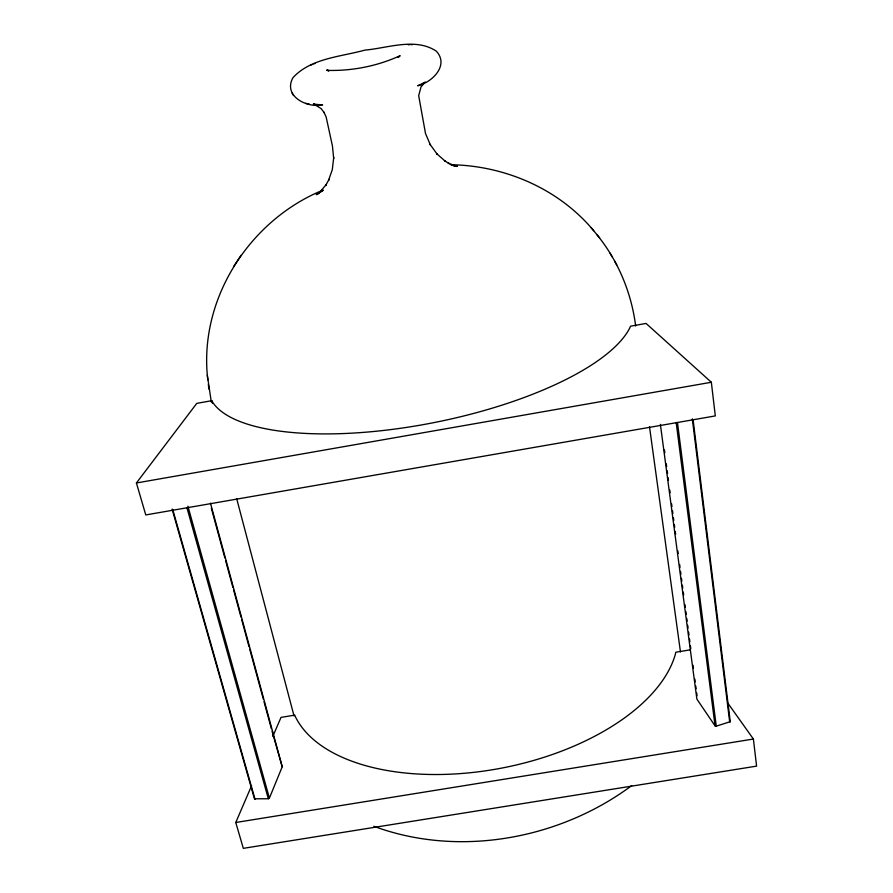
<?xml version="1.0" encoding="UTF-8"?>
<svg xmlns="http://www.w3.org/2000/svg" width="893" height="893" viewBox="0 0 893 893"><rect width="100%" height="100%" fill="white"/><g stroke="black" fill="none" stroke-linecap="round" stroke-linejoin="round"><path stroke-width="1.34" d="M172.115 509.099L254.438 798.8L268.313 798.744L269.396 798.13L282.221 766.774L210.48 503.205M727.695 702.925L753.391 739.036L756.583 766.127L243.32 848.35L235.763 822.498L251.569 785.773M272.834 736.39L281.016 717.392L294.735 715.126L295.695 717.347A196.929 105.608 -11.3 0 0 492.199 769.788A196.929 105.608 -11.3 0 0 675.231 654.736L675.822 652.225L689.965 649.881M398.847 56.549L398.2 57.431L400.164 55.667C377.549 66.082 351.842 71.172 326.972 70.368L329.059 70.726L326.827 70.011L328.434 70.692M321.346 190.789C248.488 221.375 198.246 300.428 207.812 379.849M241.01 255.353L233.821 266.203M660.385 424.387L696.875 699.085L715.059 725.897L716.264 726.154L730.273 721.667L693.08 419.598M136.417 482.979L196.773 403.368L211.82 400.689L212.634 402.207A216.43 73.259 -11.3 0 0 421.942 424.856A216.43 73.259 -11.3 0 0 629.732 328.032L630.514 326.202L646.074 323.433L711.341 382.26L715.315 415.915L145.771 514.937L136.417 482.979L711.341 382.26M425.157 81.888L420.983 87.012L418.683 95.696L425.514 133.526L430.381 144.945L430.024 144.298L437.157 154.21L436.521 153.529L445.484 161.443L444.502 160.707L449.48 163.776L448.152 163.051L456.87 166.455L452.338 165.205L457.395 166.165L451.434 165.205M631.719 785.594C559.576 839.32 458.902 857.793 373.854 826.293M423.807 82.826L420.112 84.679M323.21 190.321L316.189 194.562L322.73 190.242L316.881 194.607L322.641 189.673L319.828 192.296L326.202 184.505L325.61 185.554L329.07 179.359L328.524 180.33L332.274 169.782L333.714 157.581L333.669 158.273L332.419 145.872L326.124 116.916L323.936 112.183L324.271 112.708L321.1 108.6L313.934 104.057L316.401 104.883L313.343 104.18L322.585 104.872C306.924 108.31 282.746 96.053 292.96 77.68C310.797 58.19 340.668 56.828 364.802 50.131C387.752 48.144 415.513 37.238 436.353 51.202C449.425 65.379 432.089 82.446 417.712 85.761L419.587 84.935M310.998 64.999L312.316 64.475M313.633 63.95L314.883 63.459M235.763 822.498L753.391 739.036M408.157 44.728L409.496 44.706M410.947 44.672L412.354 44.65M450.92 164.725C504.902 165.607 558.94 188.836 593.7 230.718M305.652 103.32L309.212 104.046M282.221 766.774L272.097 731.334M596.859 234.602C618.079 260.589 631.463 292.781 635.66 326.023M591.066 227.548L599.605 237.895M292.111 93.118L292.547 93.888M293.083 94.781L293.518 95.551M610.053 253.121L612.174 256.894M614.574 261.102L616.75 265.009M172.717 509.468L255.052 799.335M187.898 506.197L269.396 798.13M187.039 508.084L268.313 798.744M211.34 508.229L224.88 557.958M225.605 560.637L232.928 587.516M233.665 590.206L240.987 617.085M241.713 619.775L249.035 646.655M249.772 649.345L263.312 699.074M264.038 701.764L271.36 728.643M211.82 400.689L212.523 403.357M236.712 498.796L294.043 715.963M211.306 401.973L207.31 375.183M649.512 426.832L680.466 651.923M664.459 450.027L664.827 452.796M666.29 463.824L666.658 466.592M667.205 470.734L667.573 473.491M668.12 477.632L668.489 480.389M669.772 490.045L670.13 492.802M671.603 503.842L671.96 506.599M672.518 510.74L672.875 513.497M673.422 517.639L673.791 520.396M674.338 524.537L674.706 527.305M675.253 531.435L675.621 534.204M677.82 550.758L678.189 553.515M679.651 564.555L680.019 567.312M680.566 571.453L680.935 574.21M681.482 578.351L681.85 581.109M682.397 585.25L682.765 588.007M683.312 592.148L683.681 594.905M684.953 604.572L685.322 607.329M685.869 611.471L686.237 614.228M686.784 618.369L687.152 621.126M687.699 625.267L688.068 628.025M688.615 632.166L688.983 634.923M689.53 639.064L689.898 641.821M690.445 645.963L690.814 648.72M693.013 665.274L693.381 668.042M694.843 679.082L695.212 681.839M695.759 685.98L696.127 688.737M696.674 692.879L697.042 695.636M677.474 422.568L716.264 726.154M676.18 422.456L715.059 725.897M692.321 418.817L729.748 722.404M208.348 384.303L208.85 389.058"/></g></svg>
